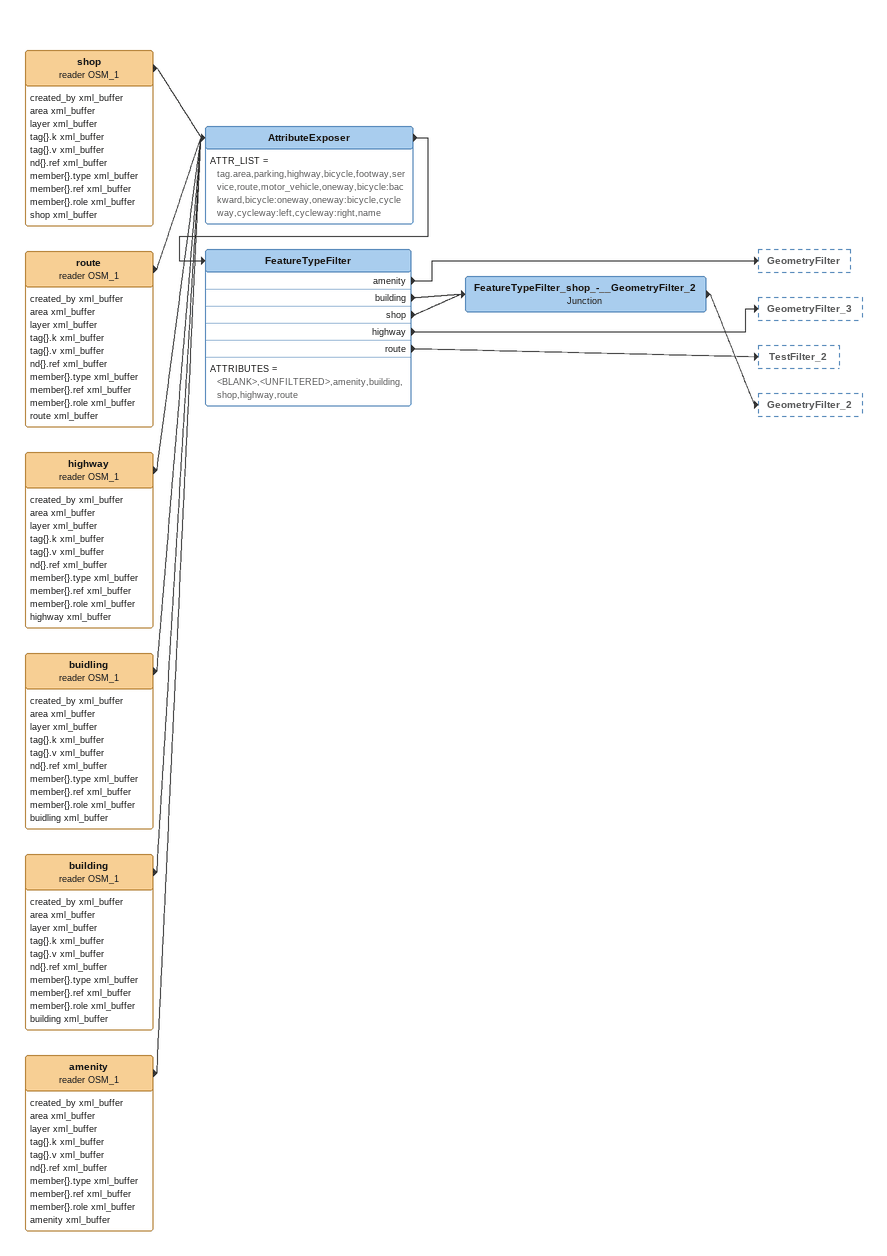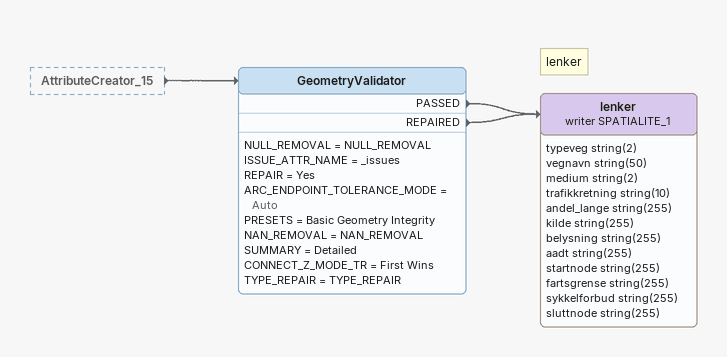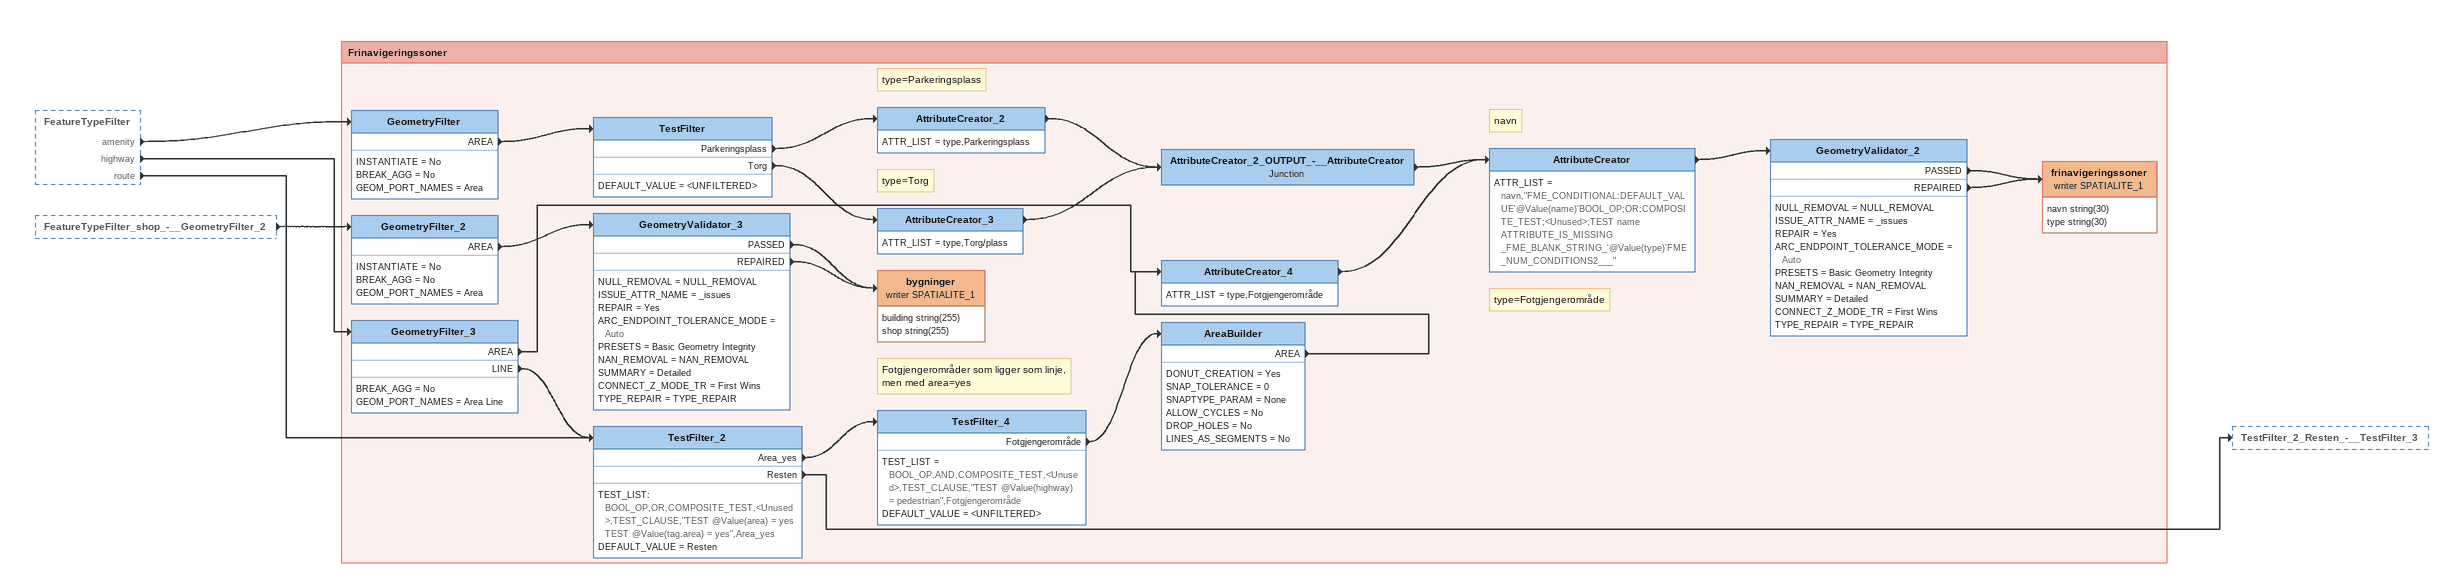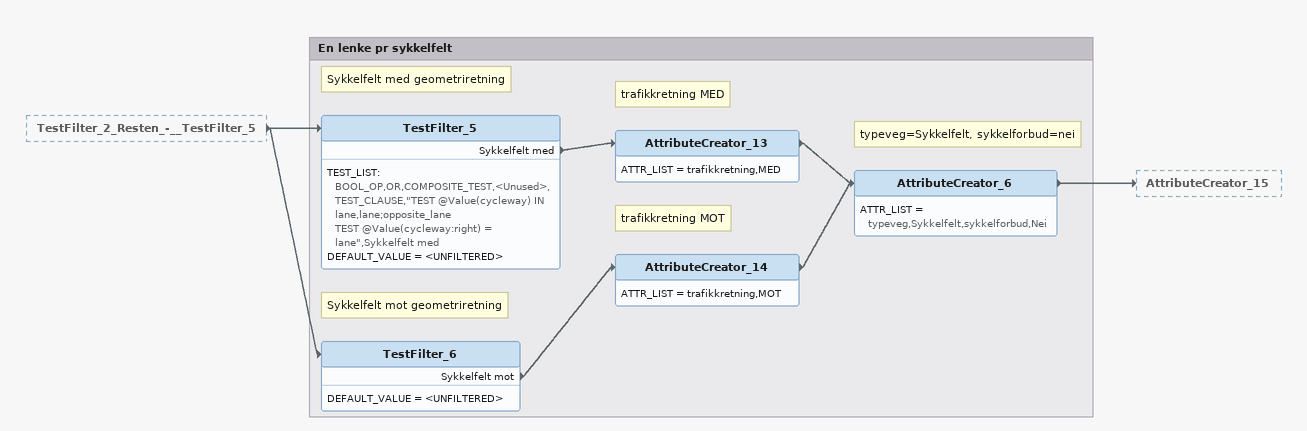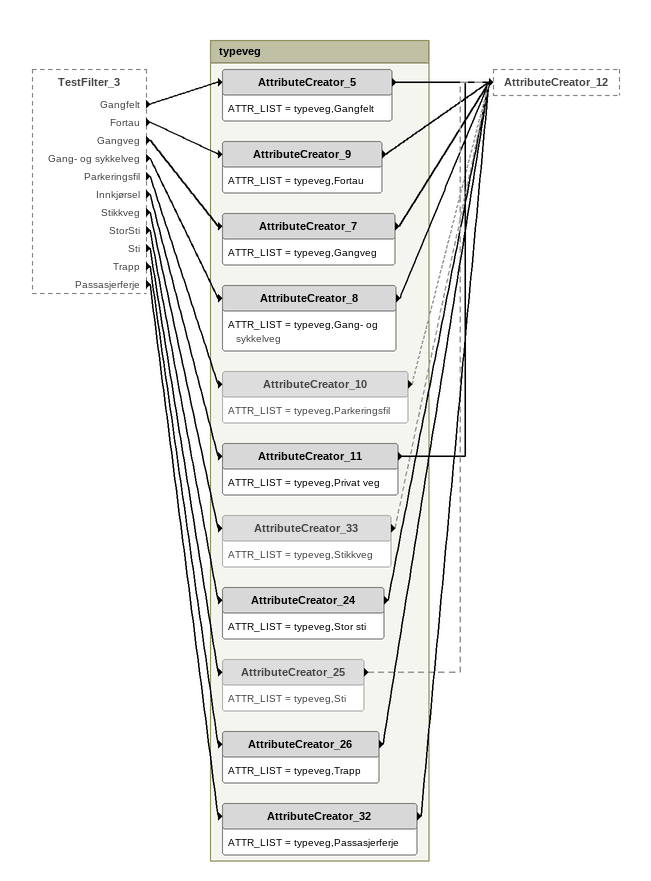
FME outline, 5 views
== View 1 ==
shop (reader OSM_1)
    attributes: created_by xml_buffer, area xml_buffer, layer xml_buffer, tag{}.k xml_buffer, tag{}.v xml_buffer, nd{}.ref xml_buffer, member{}.type xml_buffer, member{}.ref xml_buffer, member{}.role xml_buffer, shop xml_buffer
    -> AttributeExposer
route (reader OSM_1)
    attributes: created_by xml_buffer, area xml_buffer, layer xml_buffer, tag{}.k xml_buffer, tag{}.v xml_buffer, nd{}.ref xml_buffer, member{}.type xml_buffer, member{}.ref xml_buffer, member{}.role xml_buffer, route xml_buffer
    -> AttributeExposer
highway (reader OSM_1)
    attributes: created_by xml_buffer, area xml_buffer, layer xml_buffer, tag{}.k xml_buffer, tag{}.v xml_buffer, nd{}.ref xml_buffer, member{}.type xml_buffer, member{}.ref xml_buffer, member{}.role xml_buffer, highway xml_buffer
    -> AttributeExposer
buidling (reader OSM_1)
    attributes: created_by xml_buffer, area xml_buffer, layer xml_buffer, tag{}.k xml_buffer, tag{}.v xml_buffer, nd{}.ref xml_buffer, member{}.type xml_buffer, member{}.ref xml_buffer, member{}.role xml_buffer, buidling xml_buffer
    -> AttributeExposer
building (reader OSM_1)
    attributes: created_by xml_buffer, area xml_buffer, layer xml_buffer, tag{}.k xml_buffer, tag{}.v xml_buffer, nd{}.ref xml_buffer, member{}.type xml_buffer, member{}.ref xml_buffer, member{}.role xml_buffer, building xml_buffer
    -> AttributeExposer
amenity (reader OSM_1)
    attributes: created_by xml_buffer, area xml_buffer, layer xml_buffer, tag{}.k xml_buffer, tag{}.v xml_buffer, nd{}.ref xml_buffer, member{}.type xml_buffer, member{}.ref xml_buffer, member{}.role xml_buffer, amenity xml_buffer
    -> AttributeExposer
AttributeExposer
    ATTR_LIST = tag.area,parking,highway,bicycle,footway,service,route,motor_vehicle,oneway,bicycle:backward,bicycle:oneway,oneway:bicycle,cycleway,cycleway:left,cycleway:right,name
    -> FeatureTypeFilter
FeatureTypeFilter
    ATTRIBUTES = <BLANK>,<UNFILTERED>,amenity,building,shop,highway,route
    amenity -> GeometryFilter
    building -> FeatureTypeFilter_shop_-__GeometryFilter_2
    shop -> FeatureTypeFilter_shop_-__GeometryFilter_2
    highway -> GeometryFilter_3
    route -> TestFilter_2
FeatureTypeFilter_shop_-__GeometryFilter_2: Junction
    -> GeometryFilter_2

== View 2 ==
AttributeCreator_15 [outside]
    -> GeometryValidator
GeometryValidator
    NULL_REMOVAL = NULL_REMOVAL
    ISSUE_ATTR_NAME = _issues
    REPAIR = Yes
    ARC_ENDPOINT_TOLERANCE_MODE = Auto
    PRESETS = Basic Geometry Integrity
    NAN_REMOVAL = NAN_REMOVAL
    SUMMARY = Detailed
    CONNECT_Z_MODE_TR = First Wins
    TYPE_REPAIR = TYPE_REPAIR
    PASSED -> lenker (writer SPATIALITE_1)
    REPAIRED -> lenker (writer SPATIALITE_1)
Note: lenker
lenker (writer SPATIALITE_1)
    attributes: typeveg string(2), vegnavn string(50), medium string(2), trafikkretning string(10), andel_lange string(255), kilde string(255), belysning string(255), aadt string(255), startnode string(255), fartsgrense string(255), sykkelforbud string(255), sluttnode string(255)

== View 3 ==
FeatureTypeFilter [outside]
    amenity -> GeometryFilter
    highway -> GeometryFilter_3
    route -> TestFilter_2
FeatureTypeFilter_shop_-__GeometryFilter_2 [outside]
    -> GeometryFilter_2

Bookmark: Frinavigeringssoner
GeometryFilter
    INSTANTIATE = No
    BREAK_AGG = No
    GEOM_PORT_NAMES = Area
    AREA -> TestFilter
TestFilter
    DEFAULT_VALUE = <UNFILTERED>
    Parkeringsplass -> AttributeCreator_2
    Torg -> AttributeCreator_3
Note: type=Parkeringsplass
AttributeCreator_2
    ATTR_LIST = type,Parkeringsplass
    -> AttributeCreator_2_OUTPUT_-__AttributeCreator
Note: type=Torg
AttributeCreator_3
    ATTR_LIST = type,Torg/plass
    -> AttributeCreator_2_OUTPUT_-__AttributeCreator
AttributeCreator_2_OUTPUT_-__AttributeCreator: Junction
    -> AttributeCreator
GeometryFilter_3
    BREAK_AGG = No
    GEOM_PORT_NAMES = Area Line
    AREA -> AttributeCreator_4
    LINE -> TestFilter_2
TestFilter_2
    TEST_LIST:
      BOOL_OP,OR,COMPOSITE_TEST,<Unused>,TEST_CLAUSE,"TEST @Value(area) = yes
      TEST @Value(tag.area) = yes",Area_yes
    DEFAULT_VALUE = Resten
    Area_yes -> TestFilter_4
    Resten -> TestFilter_2_Resten_-__TestFilter_3
Note: Fotgjengerområder som ligger som linje, men med area=yes
TestFilter_4
    TEST_LIST = BOOL_OP,AND,COMPOSITE_TEST,<Unused>,TEST_CLAUSE,"TEST @Value(highway) = pedestrian",Fotgjengerområde
    DEFAULT_VALUE = <UNFILTERED>
    Fotgjengerområde -> AreaBuilder
AreaBuilder
    DONUT_CREATION = Yes
    SNAP_TOLERANCE = 0
    SNAPTYPE_PARAM = None
    ALLOW_CYCLES = No
    DROP_HOLES = No
    LINES_AS_SEGMENTS = No
    AREA -> AttributeCreator_4
Note: type=Fotgjengerområde
AttributeCreator_4
    ATTR_LIST = type,Fotgjengerområde
    -> AttributeCreator
Note: navn
AttributeCreator
    ATTR_LIST = navn,"FME_CONDITIONAL:DEFAULT_VALUE'@Value(name)'BOOL_OP;OR;COMPOSITE_TEST;<Unused>;TEST name ATTRIBUTE_IS_MISSING _FME_BLANK_STRING_'@Value(type)'FME_NUM_CONDITIONS2___"
    -> GeometryValidator_2
GeometryValidator_2
    NULL_REMOVAL = NULL_REMOVAL
    ISSUE_ATTR_NAME = _issues
    REPAIR = Yes
    ARC_ENDPOINT_TOLERANCE_MODE = Auto
    PRESETS = Basic Geometry Integrity
    NAN_REMOVAL = NAN_REMOVAL
    SUMMARY = Detailed
    CONNECT_Z_MODE_TR = First Wins
    TYPE_REPAIR = TYPE_REPAIR
    PASSED -> frinavigeringssoner (writer SPATIALITE_1)
    REPAIRED -> frinavigeringssoner (writer SPATIALITE_1)
frinavigeringssoner (writer SPATIALITE_1)
    attributes: navn string(30), type string(30)
GeometryFilter_2
    INSTANTIATE = No
    BREAK_AGG = No
    GEOM_PORT_NAMES = Area
    AREA -> GeometryValidator_3
GeometryValidator_3
    NULL_REMOVAL = NULL_REMOVAL
    ISSUE_ATTR_NAME = _issues
    REPAIR = Yes
    ARC_ENDPOINT_TOLERANCE_MODE = Auto
    PRESETS = Basic Geometry Integrity
    NAN_REMOVAL = NAN_REMOVAL
    SUMMARY = Detailed
    CONNECT_Z_MODE_TR = First Wins
    TYPE_REPAIR = TYPE_REPAIR
    PASSED -> bygninger (writer SPATIALITE_1)
    REPAIRED -> bygninger (writer SPATIALITE_1)
bygninger (writer SPATIALITE_1)
    attributes: building string(255), shop string(255)

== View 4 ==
TestFilter_2_Resten_-__TestFilter_5 [outside]
    -> TestFilter_5
    -> TestFilter_6

Bookmark: En lenke pr sykkelfelt
Note: Sykkelfelt med geometriretning
TestFilter_5
    TEST_LIST:
      BOOL_OP,OR,COMPOSITE_TEST,<Unused>,TEST_CLAUSE,"TEST @Value(cycleway) IN lane,lane;opposite_lane
      TEST @Value(cycleway:right) = lane",Sykkelfelt med
    DEFAULT_VALUE = <UNFILTERED>
    Sykkelfelt med -> AttributeCreator_13
Note: trafikkretning MED
AttributeCreator_13
    ATTR_LIST = trafikkretning,MED
    -> AttributeCreator_6
Note: Sykkelfelt mot geometriretning
TestFilter_6
    DEFAULT_VALUE = <UNFILTERED>
    Sykkelfelt mot -> AttributeCreator_14
Note: trafikkretning MOT
AttributeCreator_14
    ATTR_LIST = trafikkretning,MOT
    -> AttributeCreator_6
Note: typeveg=Sykkelfelt, sykkelforbud=nei
AttributeCreator_6
    ATTR_LIST = typeveg,Sykkelfelt,sykkelforbud,Nei
    -> AttributeCreator_15

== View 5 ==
TestFilter_3 [outside]
    Gangfelt -> AttributeCreator_5
    Fortau -> AttributeCreator_9
    Gangveg -> AttributeCreator_7
    Gang- og sykkelveg -> AttributeCreator_8
    Parkeringsfil -> AttributeCreator_10
    Innkjørsel -> AttributeCreator_11
    Stikkveg -> AttributeCreator_33
    StorSti -> AttributeCreator_24
    Sti -> AttributeCreator_25
    Trapp -> AttributeCreator_26
    Passasjerferje -> AttributeCreator_32

Bookmark: typeveg
AttributeCreator_5
    ATTR_LIST = typeveg,Gangfelt
    -> AttributeCreator_12
AttributeCreator_9
    ATTR_LIST = typeveg,Fortau
    -> AttributeCreator_12
AttributeCreator_7
    ATTR_LIST = typeveg,Gangveg
    -> AttributeCreator_12
AttributeCreator_8
    ATTR_LIST = typeveg,Gang- og sykkelveg
    -> AttributeCreator_12
AttributeCreator_10 [off]
    ATTR_LIST = typeveg,Parkeringsfil
    -> AttributeCreator_12 [off]
AttributeCreator_11
    ATTR_LIST = typeveg,Privat veg
    -> AttributeCreator_12
AttributeCreator_33 [off]
    ATTR_LIST = typeveg,Stikkveg
    -> AttributeCreator_12 [off]
AttributeCreator_24
    ATTR_LIST = typeveg,Stor sti
    -> AttributeCreator_12
AttributeCreator_25 [off]
    ATTR_LIST = typeveg,Sti
    -> AttributeCreator_12 [off]
AttributeCreator_26
    ATTR_LIST = typeveg,Trapp
    -> AttributeCreator_12
AttributeCreator_32
    ATTR_LIST = typeveg,Passasjerferje
    -> AttributeCreator_12
